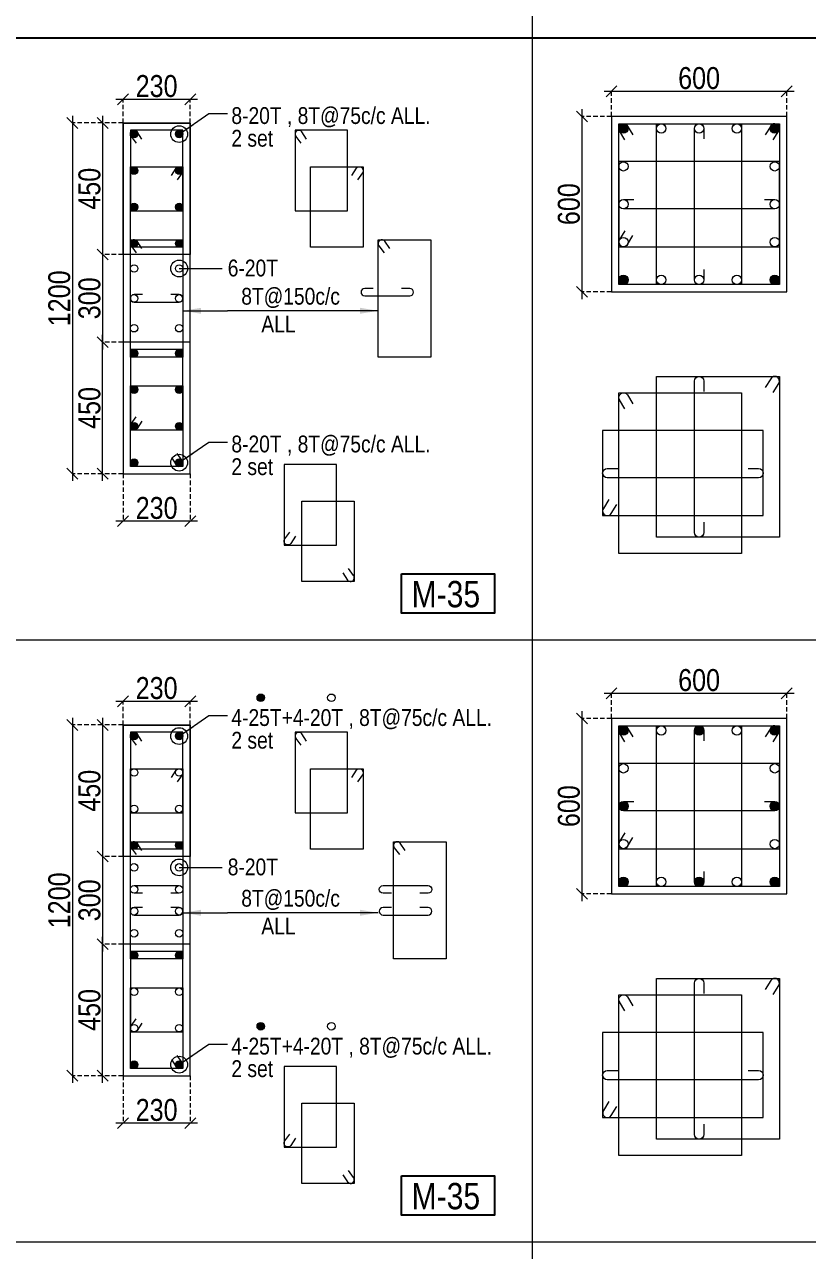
# Model space of a CAD drawing. Header units: millimetres. Extents: x 1112055 to 3390982, y -148532 to 766891.
# Drawn here: x 2180529 to 2191254, y 263511 to 280292 of the extents above; entities that cross this region are included whole.
import ezdxf
from ezdxf.enums import TextEntityAlignment as Align

# ---------------------------------------------------------------- set-up
doc = ezdxf.new("R2010")
doc.units = ezdxf.units.MM
doc.header["$PDMODE"] = 35
doc.header["$PDSIZE"] = -25
doc.linetypes.add('DASHED2', pattern=[0.375, 0.25, -0.125])
doc.linetypes.add('Hidden', pattern=[9.525, 6.35, -3.175])
for name, color, linetype, lineweight in [('B COL', 1, 'Continuous', 30), ('B COL. SIZE DIM', 220, 'Continuous', 25), ('B COLSCH', 204, 'Continuous', 20), ('B COLUMN', 1, 'Hidden', 9), ('B STEEL', 34, 'Continuous', 15), ('B-ST TEXT', 7, 'Continuous', 9)]:
    doc.layers.add(name, color=color, linetype=linetype, lineweight=lineweight)
doc.layers.add('B TEXT', color=7, linetype='Continuous')
doc.styles.add('dim inside', font='romans.shx', dxfattribs={"width": 0.8, "height": 125})
doc.styles.add('SWINC', font='swissc.ttf')
doc.styles.add('TAHOMA', font='tahoma.ttf')
doc.dimstyles.new('dim inside', dxfattribs={"dimtxt": 125, "dimasz": 100, "dimexe": 0, "dimexo": 0, "dimgap": 10, "dimtad": 0, "dimdec": 0, "dimzin": 0, "dimdsep": 46, "dimtxsty": 'dim inside', "dimblk": 'SMALL', "dimcen": 0.09, "dimadec": 0, "dimazin": 0, "dimtfac": 1, "dimtdec": 0, "dimtofl": 0, "dimtmove": 0, "dimatfit": 3, "dimfxl": 1, "dimtolj": 1, "dimtzin": 0, "dimarcsym": 2})
doc.dimstyles.new('PARESH', dxfattribs={"dimscale": 0, "dimtxt": 300, "dimasz": 150, "dimexe": 150, "dimexo": 150, "dimgap": 25, "dimtad": 1, "dimdec": 0, "dimzin": 0, "dimdsep": 46, "dimtxsty": 'TAHOMA', "dimblk": 'ARCHTICK', "dimcen": 100, "dimdle": 150, "dimclrd": 251, "dimclre": 251, "dimclrt": 6, "dimadec": 0, "dimazin": 0, "dimtfac": 1, "dimtdec": 0, "dimtix": 1, "dimtofl": 0, "dimtmove": 0, "dimatfit": 2, "dimfxl": 0.18, "dimtolj": 1, "dimtzin": 0, "dimlwd": 9, "dimlwe": 9, "dimarcsym": 0})

# ---------------------------------------------------------------- blocks, each defined once
blk = doc.blocks.new('_Oblique')
at = {"color": 0, "linetype": 'ByBlock', "lineweight": -2}
blk.add_line((-0.5, -0.5), (0.5, 0.5), dxfattribs=at)
blk = doc.blocks.new('*D620')
at = {"layer": 'B COL. SIZE DIM', "color": 250, "lineweight": 9, "ltscale": 250, "transparency": 16777216}
blk.add_line((2181779, 279269), (2182899, 279269), dxfattribs=at)
at = {"layer": 'B COL. SIZE DIM', "color": 250, "linetype": 'DASHED2', "lineweight": 9, "ltscale": 250, "transparency": 16777216}
for p, q in [((2181879, 278944), (2181879, 279269)), ((2182799, 278944), (2182799, 279269))]:
    blk.add_line(p, q, dxfattribs=at)
at = {"layer": 'Defpoints', "color": 0, "ltscale": 250, "transparency": 16777216}
for p in [(2182799, 279269), (2181879, 278944), (2182799, 278944)]:
    blk.add_point(p, dxfattribs=at)
at = {"layer": 'B COL. SIZE DIM', "color": 250, "lineweight": 9, "ltscale": 250, "transparency": 16777216, "xscale": 150, "yscale": 150, "zscale": 150, "rotation": 180}
blk.add_blockref('_Oblique', (2181879, 279269), dxfattribs=at)
at = {"layer": 'B COL. SIZE DIM', "color": 250, "lineweight": 9, "ltscale": 250, "transparency": 16777216, "xscale": 150, "yscale": 150, "zscale": 150}
blk.add_blockref('_Oblique', (2182799, 279269), dxfattribs=at)
at = {"layer": 'B COL. SIZE DIM', "color": 6, "ltscale": 250, "transparency": 16777216, "insert": (2182339, 279448), "char_height": 300, "attachment_point": 5, "style": 'SWINC'}
blk.add_mtext('\\A1;230', dxfattribs=at)
blk = doc.blocks.new('*D621')
at = {"layer": 'B COL. SIZE DIM', "color": 250, "lineweight": 9, "ltscale": 250, "transparency": 16777216}
blk.add_line((2181598, 277244), (2181598, 275844), dxfattribs=at)
at = {"layer": 'B COL. SIZE DIM', "color": 250, "linetype": 'DASHED2', "lineweight": 9, "ltscale": 250, "transparency": 16777216}
for p, q in [((2181879, 277144), (2181598, 277144)), ((2181879, 275944), (2181598, 275944))]:
    blk.add_line(p, q, dxfattribs=at)
at = {"layer": 'Defpoints', "color": 0, "ltscale": 250, "transparency": 16777216}
for p in [(2181879, 277144), (2181598, 275944), (2181879, 275944)]:
    blk.add_point(p, dxfattribs=at)
at = {"layer": 'B COL. SIZE DIM', "color": 250, "lineweight": 9, "ltscale": 250, "transparency": 16777216, "xscale": 150, "yscale": 150, "zscale": 150}
for p, rotation in [((2181598, 277144), 90), ((2181598, 275944), 270)]:
    blk.add_blockref('_Oblique', p, dxfattribs=dict(at, rotation=rotation))
at = {"layer": 'B COL. SIZE DIM', "color": 6, "ltscale": 250, "transparency": 16777216, "insert": (2181420, 276544), "char_height": 300, "attachment_point": 5, "rotation": 90, "style": 'SWINC'}
blk.add_mtext('\\A1;300', dxfattribs=at)
blk = doc.blocks.new('*D622')
at = {"layer": 'B COL. SIZE DIM', "color": 250, "lineweight": 9, "ltscale": 250, "transparency": 16777216}
blk.add_line((2181598, 279044), (2181598, 277044), dxfattribs=at)
at = {"layer": 'B COL. SIZE DIM', "color": 250, "linetype": 'DASHED2', "lineweight": 9, "ltscale": 250, "transparency": 16777216}
for p, q in [((2181879, 278944), (2181598, 278944)), ((2181879, 277144), (2181598, 277144))]:
    blk.add_line(p, q, dxfattribs=at)
at = {"layer": 'Defpoints', "color": 0, "ltscale": 250, "transparency": 16777216}
for p in [(2181879, 278944), (2181598, 277144), (2181879, 277144)]:
    blk.add_point(p, dxfattribs=at)
at = {"layer": 'B COL. SIZE DIM', "color": 250, "lineweight": 9, "ltscale": 250, "transparency": 16777216, "xscale": 150, "yscale": 150, "zscale": 150}
for p, rotation in [((2181598, 278944), 90), ((2181598, 277144), 270)]:
    blk.add_blockref('_Oblique', p, dxfattribs=dict(at, rotation=rotation))
at = {"layer": 'B COL. SIZE DIM', "color": 6, "ltscale": 250, "transparency": 16777216, "insert": (2181420, 278044), "char_height": 300, "attachment_point": 5, "rotation": 90, "style": 'SWINC'}
blk.add_mtext('\\A1;450', dxfattribs=at)
blk = doc.blocks.new('*D623')
at = {"layer": 'B COL. SIZE DIM', "color": 250, "lineweight": 9, "ltscale": 250, "transparency": 16777216}
blk.add_line((2181598, 274044), (2181598, 276044), dxfattribs=at)
at = {"layer": 'B COL. SIZE DIM', "color": 250, "linetype": 'DASHED2', "lineweight": 9, "ltscale": 250, "transparency": 16777216}
for p, q in [((2181879, 275944), (2181598, 275944)), ((2181879, 274144), (2181598, 274144))]:
    blk.add_line(p, q, dxfattribs=at)
at = {"layer": 'Defpoints', "color": 0, "ltscale": 250, "transparency": 16777216}
for p in [(2181598, 275944), (2181879, 275944), (2181879, 274144)]:
    blk.add_point(p, dxfattribs=at)
at = {"layer": 'B COL. SIZE DIM', "color": 250, "lineweight": 9, "ltscale": 250, "transparency": 16777216, "xscale": 150, "yscale": 150, "zscale": 150}
for p, rotation in [((2181598, 275944), 90), ((2181598, 274144), 270)]:
    blk.add_blockref('_Oblique', p, dxfattribs=dict(at, rotation=rotation))
at = {"layer": 'B COL. SIZE DIM', "color": 6, "ltscale": 250, "transparency": 16777216, "insert": (2181420, 275044), "char_height": 300, "attachment_point": 5, "rotation": 90, "style": 'SWINC'}
blk.add_mtext('\\A1;450', dxfattribs=at)
blk = doc.blocks.new('*D624')
at = {"layer": 'B COL. SIZE DIM', "color": 250, "lineweight": 9, "ltscale": 250, "transparency": 16777216}
blk.add_line((2181186, 279044), (2181186, 274044), dxfattribs=at)
at = {"layer": 'B COL. SIZE DIM', "color": 250, "linetype": 'DASHED2', "lineweight": 9, "ltscale": 250, "transparency": 16777216}
for p, q in [((2181879, 278944), (2181186, 278944)), ((2181879, 274144), (2181186, 274144))]:
    blk.add_line(p, q, dxfattribs=at)
at = {"layer": 'Defpoints', "color": 0, "ltscale": 250, "transparency": 16777216}
for p in [(2181879, 278944), (2181186, 274144), (2181879, 274144)]:
    blk.add_point(p, dxfattribs=at)
at = {"layer": 'B COL. SIZE DIM', "color": 250, "lineweight": 9, "ltscale": 250, "transparency": 16777216, "xscale": 150, "yscale": 150, "zscale": 150}
for p, rotation in [((2181186, 278944), 90), ((2181186, 274144), 270)]:
    blk.add_blockref('_Oblique', p, dxfattribs=dict(at, rotation=rotation))
at = {"layer": 'B COL. SIZE DIM', "color": 6, "ltscale": 250, "transparency": 16777216, "insert": (2181007, 276544), "char_height": 300, "attachment_point": 5, "rotation": 90, "style": 'SWINC'}
blk.add_mtext('\\A1;1200', dxfattribs=at)
blk = doc.blocks.new('*D625')
at = {"layer": 'B COL. SIZE DIM', "color": 250, "linetype": 'DASHED2', "lineweight": 9, "ltscale": 250, "transparency": 16777216}
for p, q in [((2181879, 274144), (2181879, 273494)), ((2182799, 274144), (2182799, 273494))]:
    blk.add_line(p, q, dxfattribs=at)
at = {"layer": 'B COL. SIZE DIM', "color": 250, "lineweight": 9, "ltscale": 250, "transparency": 16777216}
blk.add_line((2182899, 273494), (2181779, 273494), dxfattribs=at)
at = {"layer": 'Defpoints', "color": 0, "ltscale": 250, "transparency": 16777216}
for p in [(2181879, 274144), (2182799, 274144), (2181879, 273494)]:
    blk.add_point(p, dxfattribs=at)
at = {"layer": 'B COL. SIZE DIM', "color": 250, "lineweight": 9, "ltscale": 250, "transparency": 16777216, "xscale": 150, "yscale": 150, "zscale": 150, "rotation": 180}
blk.add_blockref('_Oblique', (2181879, 273494), dxfattribs=at)
at = {"layer": 'B COL. SIZE DIM', "color": 250, "lineweight": 9, "ltscale": 250, "transparency": 16777216, "xscale": 150, "yscale": 150, "zscale": 150}
blk.add_blockref('_Oblique', (2182799, 273494), dxfattribs=at)
at = {"layer": 'B COL. SIZE DIM', "color": 6, "ltscale": 250, "transparency": 16777216, "insert": (2182339, 273673), "char_height": 300, "attachment_point": 5, "style": 'SWINC'}
blk.add_mtext('\\A1;230', dxfattribs=at)
blk = doc.blocks.new('_ArchTick')
at = {"color": 0, "linetype": 'ByBlock', "const_width": 0.15}
blk.add_lwpolyline([(-0.5, -0.5), (0.5, 0.5)], dxfattribs=at)
blk = doc.blocks.new('*D638')
at = {"layer": 'B COL. SIZE DIM', "color": 250, "lineweight": 9, "ltscale": 250, "transparency": 16777216}
blk.add_line((2181779, 271029), (2182899, 271029), dxfattribs=at)
at = {"layer": 'B COL. SIZE DIM', "color": 250, "linetype": 'DASHED2', "lineweight": 9, "ltscale": 250, "transparency": 16777216}
for p, q in [((2181879, 270704), (2181879, 271029)), ((2182799, 270704), (2182799, 271029))]:
    blk.add_line(p, q, dxfattribs=at)
at = {"layer": 'Defpoints', "color": 0, "ltscale": 250, "transparency": 16777216}
for p in [(2182799, 271029), (2181879, 270704), (2182799, 270704)]:
    blk.add_point(p, dxfattribs=at)
at = {"layer": 'B COL. SIZE DIM', "color": 250, "lineweight": 9, "ltscale": 250, "transparency": 16777216, "xscale": 150, "yscale": 150, "zscale": 150, "rotation": 180}
blk.add_blockref('_Oblique', (2181879, 271029), dxfattribs=at)
at = {"layer": 'B COL. SIZE DIM', "color": 250, "lineweight": 9, "ltscale": 250, "transparency": 16777216, "xscale": 150, "yscale": 150, "zscale": 150}
blk.add_blockref('_Oblique', (2182799, 271029), dxfattribs=at)
at = {"layer": 'B COL. SIZE DIM', "color": 6, "ltscale": 250, "transparency": 16777216, "insert": (2182339, 271208), "char_height": 300, "attachment_point": 5, "style": 'SWINC'}
blk.add_mtext('\\A1;230', dxfattribs=at)
blk = doc.blocks.new('*D639')
at = {"layer": 'B COL. SIZE DIM', "color": 250, "lineweight": 9, "ltscale": 250, "transparency": 16777216}
blk.add_line((2181598, 269004), (2181598, 267604), dxfattribs=at)
at = {"layer": 'B COL. SIZE DIM', "color": 250, "linetype": 'DASHED2', "lineweight": 9, "ltscale": 250, "transparency": 16777216}
for p, q in [((2181879, 268904), (2181598, 268904)), ((2181879, 267704), (2181598, 267704))]:
    blk.add_line(p, q, dxfattribs=at)
at = {"layer": 'Defpoints', "color": 0, "ltscale": 250, "transparency": 16777216}
for p in [(2181879, 268904), (2181598, 267704), (2181879, 267704)]:
    blk.add_point(p, dxfattribs=at)
at = {"layer": 'B COL. SIZE DIM', "color": 250, "lineweight": 9, "ltscale": 250, "transparency": 16777216, "xscale": 150, "yscale": 150, "zscale": 150}
for p, rotation in [((2181598, 268904), 90), ((2181598, 267704), 270)]:
    blk.add_blockref('_Oblique', p, dxfattribs=dict(at, rotation=rotation))
at = {"layer": 'B COL. SIZE DIM', "color": 6, "ltscale": 250, "transparency": 16777216, "insert": (2181420, 268304), "char_height": 300, "attachment_point": 5, "rotation": 90, "style": 'SWINC'}
blk.add_mtext('\\A1;300', dxfattribs=at)
blk = doc.blocks.new('*D640')
at = {"layer": 'B COL. SIZE DIM', "color": 250, "lineweight": 9, "ltscale": 250, "transparency": 16777216}
blk.add_line((2181598, 270804), (2181598, 268804), dxfattribs=at)
at = {"layer": 'B COL. SIZE DIM', "color": 250, "linetype": 'DASHED2', "lineweight": 9, "ltscale": 250, "transparency": 16777216}
for p, q in [((2181879, 270704), (2181598, 270704)), ((2181879, 268904), (2181598, 268904))]:
    blk.add_line(p, q, dxfattribs=at)
at = {"layer": 'Defpoints', "color": 0, "ltscale": 250, "transparency": 16777216}
for p in [(2181879, 270704), (2181598, 268904), (2181879, 268904)]:
    blk.add_point(p, dxfattribs=at)
at = {"layer": 'B COL. SIZE DIM', "color": 250, "lineweight": 9, "ltscale": 250, "transparency": 16777216, "xscale": 150, "yscale": 150, "zscale": 150}
for p, rotation in [((2181598, 270704), 90), ((2181598, 268904), 270)]:
    blk.add_blockref('_Oblique', p, dxfattribs=dict(at, rotation=rotation))
at = {"layer": 'B COL. SIZE DIM', "color": 6, "ltscale": 250, "transparency": 16777216, "insert": (2181420, 269804), "char_height": 300, "attachment_point": 5, "rotation": 90, "style": 'SWINC'}
blk.add_mtext('\\A1;450', dxfattribs=at)
blk = doc.blocks.new('*D641')
at = {"layer": 'B COL. SIZE DIM', "color": 250, "lineweight": 9, "ltscale": 250, "transparency": 16777216}
blk.add_line((2181598, 265804), (2181598, 267804), dxfattribs=at)
at = {"layer": 'B COL. SIZE DIM', "color": 250, "linetype": 'DASHED2', "lineweight": 9, "ltscale": 250, "transparency": 16777216}
for p, q in [((2181879, 267704), (2181598, 267704)), ((2181879, 265904), (2181598, 265904))]:
    blk.add_line(p, q, dxfattribs=at)
at = {"layer": 'Defpoints', "color": 0, "ltscale": 250, "transparency": 16777216}
for p in [(2181598, 267704), (2181879, 267704), (2181879, 265904)]:
    blk.add_point(p, dxfattribs=at)
at = {"layer": 'B COL. SIZE DIM', "color": 250, "lineweight": 9, "ltscale": 250, "transparency": 16777216, "xscale": 150, "yscale": 150, "zscale": 150}
for p, rotation in [((2181598, 267704), 90), ((2181598, 265904), 270)]:
    blk.add_blockref('_Oblique', p, dxfattribs=dict(at, rotation=rotation))
at = {"layer": 'B COL. SIZE DIM', "color": 6, "ltscale": 250, "transparency": 16777216, "insert": (2181420, 266804), "char_height": 300, "attachment_point": 5, "rotation": 90, "style": 'SWINC'}
blk.add_mtext('\\A1;450', dxfattribs=at)
blk = doc.blocks.new('*D642')
at = {"layer": 'B COL. SIZE DIM', "color": 250, "lineweight": 9, "ltscale": 250, "transparency": 16777216}
blk.add_line((2181186, 270804), (2181186, 265804), dxfattribs=at)
at = {"layer": 'B COL. SIZE DIM', "color": 250, "linetype": 'DASHED2', "lineweight": 9, "ltscale": 250, "transparency": 16777216}
for p, q in [((2181879, 270704), (2181186, 270704)), ((2181879, 265904), (2181186, 265904))]:
    blk.add_line(p, q, dxfattribs=at)
at = {"layer": 'Defpoints', "color": 0, "ltscale": 250, "transparency": 16777216}
for p in [(2181879, 270704), (2181186, 265904), (2181879, 265904)]:
    blk.add_point(p, dxfattribs=at)
at = {"layer": 'B COL. SIZE DIM', "color": 250, "lineweight": 9, "ltscale": 250, "transparency": 16777216, "xscale": 150, "yscale": 150, "zscale": 150}
for p, rotation in [((2181186, 270704), 90), ((2181186, 265904), 270)]:
    blk.add_blockref('_Oblique', p, dxfattribs=dict(at, rotation=rotation))
at = {"layer": 'B COL. SIZE DIM', "color": 6, "ltscale": 250, "transparency": 16777216, "insert": (2181007, 268304), "char_height": 300, "attachment_point": 5, "rotation": 90, "style": 'SWINC'}
blk.add_mtext('\\A1;1200', dxfattribs=at)
blk = doc.blocks.new('*D643')
at = {"layer": 'B COL. SIZE DIM', "color": 250, "linetype": 'DASHED2', "lineweight": 9, "ltscale": 250, "transparency": 16777216}
for p, q in [((2181879, 265904), (2181879, 265254)), ((2182799, 265904), (2182799, 265254))]:
    blk.add_line(p, q, dxfattribs=at)
at = {"layer": 'B COL. SIZE DIM', "color": 250, "lineweight": 9, "ltscale": 250, "transparency": 16777216}
blk.add_line((2182899, 265254), (2181779, 265254), dxfattribs=at)
at = {"layer": 'Defpoints', "color": 0, "ltscale": 250, "transparency": 16777216}
for p in [(2181879, 265904), (2182799, 265904), (2181879, 265254)]:
    blk.add_point(p, dxfattribs=at)
at = {"layer": 'B COL. SIZE DIM', "color": 250, "lineweight": 9, "ltscale": 250, "transparency": 16777216, "xscale": 150, "yscale": 150, "zscale": 150, "rotation": 180}
blk.add_blockref('_Oblique', (2181879, 265254), dxfattribs=at)
at = {"layer": 'B COL. SIZE DIM', "color": 250, "lineweight": 9, "ltscale": 250, "transparency": 16777216, "xscale": 150, "yscale": 150, "zscale": 150}
blk.add_blockref('_Oblique', (2182799, 265254), dxfattribs=at)
at = {"layer": 'B COL. SIZE DIM', "color": 6, "ltscale": 250, "transparency": 16777216, "insert": (2182339, 265433), "char_height": 300, "attachment_point": 5, "style": 'SWINC'}
blk.add_mtext('\\A1;230', dxfattribs=at)
blk = doc.blocks.new('*D1016')
at = {"layer": 'B COL. SIZE DIM', "color": 250, "lineweight": 9, "ltscale": 250, "transparency": 16777216}
blk.add_line((2188469, 271138), (2191069, 271138), dxfattribs=at)
at = {"layer": 'B COL. SIZE DIM', "color": 250, "linetype": 'DASHED2', "lineweight": 9, "ltscale": 250, "transparency": 16777216}
for p, q in [((2188569, 270793), (2188569, 271138)), ((2190969, 270793), (2190969, 271138))]:
    blk.add_line(p, q, dxfattribs=at)
at = {"layer": 'Defpoints', "color": 0, "ltscale": 250, "transparency": 16777216}
for p in [(2190969, 271138), (2188569, 270793), (2190969, 270793)]:
    blk.add_point(p, dxfattribs=at)
at = {"layer": 'B COL. SIZE DIM', "color": 250, "lineweight": 9, "ltscale": 250, "transparency": 16777216, "xscale": 150, "yscale": 150, "zscale": 150, "rotation": 180}
blk.add_blockref('_Oblique', (2188569, 271138), dxfattribs=at)
at = {"layer": 'B COL. SIZE DIM', "color": 250, "lineweight": 9, "ltscale": 250, "transparency": 16777216, "xscale": 150, "yscale": 150, "zscale": 150}
blk.add_blockref('_Oblique', (2190969, 271138), dxfattribs=at)
at = {"layer": 'B COL. SIZE DIM', "color": 6, "ltscale": 250, "transparency": 16777216, "insert": (2189769, 271317), "char_height": 300, "attachment_point": 5, "style": 'SWINC'}
blk.add_mtext('\\A1;600', dxfattribs=at)
blk = doc.blocks.new('*D1017')
at = {"layer": 'B COL. SIZE DIM', "color": 250, "lineweight": 9, "ltscale": 250, "transparency": 16777216}
blk.add_line((2188165, 270893), (2188165, 268293), dxfattribs=at)
at = {"layer": 'B COL. SIZE DIM', "color": 250, "linetype": 'DASHED2', "lineweight": 9, "ltscale": 250, "transparency": 16777216}
for p, q in [((2188569, 270793), (2188165, 270793)), ((2188569, 268393), (2188165, 268393))]:
    blk.add_line(p, q, dxfattribs=at)
at = {"layer": 'Defpoints', "color": 0, "ltscale": 250, "transparency": 16777216}
for p in [(2188569, 270793), (2188165, 268393), (2188569, 268393)]:
    blk.add_point(p, dxfattribs=at)
at = {"layer": 'B COL. SIZE DIM', "color": 250, "lineweight": 9, "ltscale": 250, "transparency": 16777216, "xscale": 150, "yscale": 150, "zscale": 150}
for p, rotation in [((2188165, 270793), 90), ((2188165, 268393), 270)]:
    blk.add_blockref('_Oblique', p, dxfattribs=dict(at, rotation=rotation))
at = {"layer": 'B COL. SIZE DIM', "color": 6, "ltscale": 250, "transparency": 16777216, "insert": (2187986, 269593), "char_height": 300, "attachment_point": 5, "rotation": 90, "style": 'SWINC'}
blk.add_mtext('\\A1;600', dxfattribs=at)
blk = doc.blocks.new('*D1018')
at = {"layer": 'B COL. SIZE DIM', "color": 250, "lineweight": 9, "ltscale": 250, "transparency": 16777216}
blk.add_line((2188469, 279378), (2191069, 279378), dxfattribs=at)
at = {"layer": 'B COL. SIZE DIM', "color": 250, "linetype": 'DASHED2', "lineweight": 9, "ltscale": 250, "transparency": 16777216}
for p, q in [((2188569, 279033), (2188569, 279378)), ((2190969, 279033), (2190969, 279378))]:
    blk.add_line(p, q, dxfattribs=at)
at = {"layer": 'Defpoints', "color": 0, "ltscale": 250, "transparency": 16777216}
for p in [(2190969, 279378), (2188569, 279033), (2190969, 279033)]:
    blk.add_point(p, dxfattribs=at)
at = {"layer": 'B COL. SIZE DIM', "color": 250, "lineweight": 9, "ltscale": 250, "transparency": 16777216, "xscale": 150, "yscale": 150, "zscale": 150, "rotation": 180}
blk.add_blockref('_Oblique', (2188569, 279378), dxfattribs=at)
at = {"layer": 'B COL. SIZE DIM', "color": 250, "lineweight": 9, "ltscale": 250, "transparency": 16777216, "xscale": 150, "yscale": 150, "zscale": 150}
blk.add_blockref('_Oblique', (2190969, 279378), dxfattribs=at)
at = {"layer": 'B COL. SIZE DIM', "color": 6, "ltscale": 250, "transparency": 16777216, "insert": (2189769, 279557), "char_height": 300, "attachment_point": 5, "style": 'SWINC'}
blk.add_mtext('\\A1;600', dxfattribs=at)
blk = doc.blocks.new('*D1019')
at = {"layer": 'B COL. SIZE DIM', "color": 250, "lineweight": 9, "ltscale": 250, "transparency": 16777216}
blk.add_line((2188165, 279133), (2188165, 276533), dxfattribs=at)
at = {"layer": 'B COL. SIZE DIM', "color": 250, "linetype": 'DASHED2', "lineweight": 9, "ltscale": 250, "transparency": 16777216}
for p, q in [((2188569, 279033), (2188165, 279033)), ((2188569, 276633), (2188165, 276633))]:
    blk.add_line(p, q, dxfattribs=at)
at = {"layer": 'Defpoints', "color": 0, "ltscale": 250, "transparency": 16777216}
for p in [(2188569, 279033), (2188165, 276633), (2188569, 276633)]:
    blk.add_point(p, dxfattribs=at)
at = {"layer": 'B COL. SIZE DIM', "color": 250, "lineweight": 9, "ltscale": 250, "transparency": 16777216, "xscale": 150, "yscale": 150, "zscale": 150}
for p, rotation in [((2188165, 279033), 90), ((2188165, 276633), 270)]:
    blk.add_blockref('_Oblique', p, dxfattribs=dict(at, rotation=rotation))
at = {"layer": 'B COL. SIZE DIM', "color": 6, "ltscale": 250, "transparency": 16777216, "insert": (2187986, 277833), "char_height": 300, "attachment_point": 5, "rotation": 90, "style": 'SWINC'}
blk.add_mtext('\\A1;600', dxfattribs=at)

msp = doc.modelspace()

# ---------------------------------------------------------------- hatches: boundary and pattern name
at = {"layer": 'B STEEL', "lineweight": 9, "ltscale": 0.5}
h = msp.add_hatch(color=34, dxfattribs=at)
edge = h.paths.add_edge_path()
edge.add_arc((2188733.2, 278868.6), 64, 0, 360)
h = msp.add_hatch(color=34, dxfattribs=at)
edge = h.paths.add_edge_path()
edge.add_arc((2190805.2, 278868.6), 64, 180, 540, ccw=False)
at = {"layer": 'B STEEL', "lineweight": 13}
h = msp.add_hatch(color=256, dxfattribs=at)
h.dxf.hatch_style = 1
edge = h.paths.add_edge_path()
edge.add_arc((2182030.4, 278792.3), 51.4, 0, 360)
h = msp.add_hatch(color=256, dxfattribs=at)
h.dxf.hatch_style = 1
edge = h.paths.add_edge_path()
edge.add_arc((2182647.6, 278792.3), 51.4, 0, 360)
at = {"layer": 'B STEEL', "lineweight": 30}
h = msp.add_hatch(color=256, dxfattribs=at)
h.dxf.hatch_style = 1
edge = h.paths.add_edge_path()
edge.add_arc((2182030.4, 278293.2), 51.4, 0, 360)
h = msp.add_hatch(color=256, dxfattribs=at)
h.dxf.hatch_style = 1
edge = h.paths.add_edge_path()
edge.add_arc((2182647.6, 278293.2), 51.4, 0, 360)
h = msp.add_hatch(color=256, dxfattribs=at)
h.dxf.hatch_style = 1
edge = h.paths.add_edge_path()
edge.add_arc((2182030.4, 277794.1), 51.4, 0, 360)
h = msp.add_hatch(color=256, dxfattribs=at)
h.dxf.hatch_style = 1
edge = h.paths.add_edge_path()
edge.add_arc((2182647.6, 277794.1), 51.4, 0, 360)
at = {"layer": 'B STEEL', "lineweight": 13}
h = msp.add_hatch(color=256, dxfattribs=at)
h.dxf.hatch_style = 1
edge = h.paths.add_edge_path()
edge.add_arc((2182030.4, 277295.1), 51.4, 0, 360)
h = msp.add_hatch(color=256, dxfattribs=at)
h.dxf.hatch_style = 1
edge = h.paths.add_edge_path()
edge.add_arc((2182647.6, 277295.1), 51.4, 0, 360)
at = {"layer": 'B STEEL', "lineweight": 9, "ltscale": 0.5}
h = msp.add_hatch(color=34, dxfattribs=at)
edge = h.paths.add_edge_path()
edge.add_arc((2188733.2, 276796.7), 64, 0, 360, ccw=False)
h = msp.add_hatch(color=34, dxfattribs=at)
edge = h.paths.add_edge_path()
edge.add_arc((2190805.2, 276796.7), 64, -180, 180)
at = {"layer": 'B STEEL', "lineweight": 13}
h = msp.add_hatch(color=256, dxfattribs=at)
h.dxf.hatch_style = 1
edge = h.paths.add_edge_path()
edge.add_arc((2182030.4, 275792.3), 51.4, 0, 360)
h = msp.add_hatch(color=256, dxfattribs=at)
h.dxf.hatch_style = 1
edge = h.paths.add_edge_path()
edge.add_arc((2182647.6, 275792.3), 51.4, 0, 360)
at = {"layer": 'B STEEL', "lineweight": 30}
h = msp.add_hatch(color=256, dxfattribs=at)
h.dxf.hatch_style = 1
edge = h.paths.add_edge_path()
edge.add_arc((2182030.4, 275293.2), 51.4, 0, 360)
h = msp.add_hatch(color=256, dxfattribs=at)
h.dxf.hatch_style = 1
edge = h.paths.add_edge_path()
edge.add_arc((2182647.6, 275293.2), 51.4, 0, 360)
h = msp.add_hatch(color=256, dxfattribs=at)
h.dxf.hatch_style = 1
edge = h.paths.add_edge_path()
edge.add_arc((2182030.4, 274794.1), 51.4, 0, 360)
h = msp.add_hatch(color=256, dxfattribs=at)
h.dxf.hatch_style = 1
edge = h.paths.add_edge_path()
edge.add_arc((2182647.6, 274794.1), 51.4, 0, 360)
at = {"layer": 'B STEEL', "lineweight": 13}
h = msp.add_hatch(color=256, dxfattribs=at)
h.dxf.hatch_style = 1
edge = h.paths.add_edge_path()
edge.add_arc((2182030.4, 274295.1), 51.4, 0, 360)
h = msp.add_hatch(color=256, dxfattribs=at)
h.dxf.hatch_style = 1
edge = h.paths.add_edge_path()
edge.add_arc((2182647.6, 274295.1), 51.4, 0, 360)
h = msp.add_hatch(color=256, dxfattribs=at)
h.dxf.hatch_style = 1
edge = h.paths.add_edge_path()
edge.add_arc((2183765.4, 271076.8), 51.4, 0, 360)
at = {"layer": 'B STEEL', "lineweight": 9, "ltscale": 0.5}
h = msp.add_hatch(color=34, dxfattribs=at)
edge = h.paths.add_edge_path()
edge.add_arc((2188733.2, 270628.8), 64, 0, 360)
h = msp.add_hatch(color=34, dxfattribs=at)
edge = h.paths.add_edge_path()
edge.add_arc((2189769.2, 270628.8), 64, 180, 540, ccw=False)
h = msp.add_hatch(color=34, dxfattribs=at)
edge = h.paths.add_edge_path()
edge.add_arc((2190805.2, 270628.8), 64, 180, 540, ccw=False)
at = {"layer": 'B STEEL', "lineweight": 13}
h = msp.add_hatch(color=256, dxfattribs=at)
h.dxf.hatch_style = 1
edge = h.paths.add_edge_path()
edge.add_arc((2182030.4, 270552.4), 51.4, 0, 360)
h = msp.add_hatch(color=256, dxfattribs=at)
h.dxf.hatch_style = 1
edge = h.paths.add_edge_path()
edge.add_arc((2182647.6, 270552.4), 51.4, 0, 360)
at = {"layer": 'B STEEL', "lineweight": 9, "ltscale": 0.5}
h = msp.add_hatch(color=34, dxfattribs=at)
edge = h.paths.add_edge_path()
edge.add_arc((2188733.2, 269592.8), 64, 180, 540, ccw=False)
h = msp.add_hatch(color=34, dxfattribs=at)
edge = h.paths.add_edge_path()
edge.add_arc((2190805.2, 269592.8), 64, 180, 540, ccw=False)
at = {"layer": 'B STEEL', "lineweight": 13}
h = msp.add_hatch(color=256, dxfattribs=at)
h.dxf.hatch_style = 1
edge = h.paths.add_edge_path()
edge.add_arc((2182030.4, 269055.2), 51.4, 0, 360)
h = msp.add_hatch(color=256, dxfattribs=at)
h.dxf.hatch_style = 1
edge = h.paths.add_edge_path()
edge.add_arc((2182647.6, 269055.2), 51.4, 0, 360)
at = {"layer": 'B STEEL', "lineweight": 9, "ltscale": 0.5}
h = msp.add_hatch(color=34, dxfattribs=at)
edge = h.paths.add_edge_path()
edge.add_arc((2188733.2, 268556.8), 64, 0, 360, ccw=False)
h = msp.add_hatch(color=34, dxfattribs=at)
edge = h.paths.add_edge_path()
edge.add_arc((2189769.2, 268556.8), 64, 180, 540, ccw=False)
h = msp.add_hatch(color=34, dxfattribs=at)
edge = h.paths.add_edge_path()
edge.add_arc((2190805.2, 268556.8), 64, -180, 180)
at = {"layer": 'B STEEL', "lineweight": 13}
h = msp.add_hatch(color=256, dxfattribs=at)
h.dxf.hatch_style = 1
edge = h.paths.add_edge_path()
edge.add_arc((2182030.4, 267552.4), 51.4, 0, 360)
h = msp.add_hatch(color=256, dxfattribs=at)
h.dxf.hatch_style = 1
edge = h.paths.add_edge_path()
edge.add_arc((2182647.6, 267552.4), 51.4, 0, 360)
h = msp.add_hatch(color=256, dxfattribs=at)
h.dxf.hatch_style = 1
edge = h.paths.add_edge_path()
edge.add_arc((2183765.4, 266579.7), 51.4, 0, 360)
h = msp.add_hatch(color=256, dxfattribs=at)
h.dxf.hatch_style = 1
edge = h.paths.add_edge_path()
edge.add_arc((2182030.4, 266055.2), 51.4, 0, 360)
h = msp.add_hatch(color=256, dxfattribs=at)
h.dxf.hatch_style = 1
edge = h.paths.add_edge_path()
edge.add_arc((2182647.6, 266055.2), 51.4, 0, 360)

# ---------------------------------------------------------------- linework, layer by layer
msp.add_line((2088785.4, 280110.1), (2232628.6, 280110.1))
at = {"layer": 'B COL', "lineweight": 13}
for points in [[(2181879, 274143.7), (2182799, 274143.7), (2182799, 278943.7), (2181879, 278943.7)], [(2181879, 278943.7), (2182799, 278943.7), (2182799, 277143.7), (2181879, 277143.7)], [(2181879, 274143.7), (2182799, 274143.7), (2182799, 275943.7), (2181879, 275943.7)], [(2181879, 265903.8), (2182799, 265903.8), (2182799, 270703.8), (2181879, 270703.8)], [(2181879, 270703.8), (2182799, 270703.8), (2182799, 268903.8), (2181879, 268903.8)], [(2181879, 265903.8), (2182799, 265903.8), (2182799, 267703.8), (2181879, 267703.8)]]:
    msp.add_lwpolyline(points, close=True, dxfattribs=at)
at = {"layer": 'B COLSCH', "color": 250, "lineweight": 0}
for p, q in [((2187482.1, 296589.8), (2187482.1, 239898.1)), ((2088785.4, 280110.1), (2230883.4, 280110.1)), ((2088785.4, 271870.3), (2230883.4, 271870.3)), ((2088785.4, 263630.4), (2230883.4, 263630.4))]:
    msp.add_line(p, q, dxfattribs=at)
at = {"layer": 'B COLUMN', "color": 1, "linetype": 'ByBlock', "lineweight": 20}
for points in [[(2188569.2, 276632.7), (2190969.2, 276632.7), (2190969.2, 279032.7), (2188569.2, 279032.7)], [(2188569.2, 268392.8), (2190969.2, 268392.8), (2190969.2, 270792.8), (2188569.2, 270792.8)]]:
    msp.add_lwpolyline(points, close=True, dxfattribs=at)
at = {"layer": 'B STEEL', "color": 34, "lineweight": 9, "ltscale": 0.5}
for points in [[(2188753.5, 278713.6), (2188678.7, 278835.1, -1), (2188787.7, 278902.2), (2188862.5, 278780.7)], [(2189833.2, 276939.3), (2189833.2, 276796.7, -1), (2189705.2, 276796.7), (2189705.2, 278868.6, -1), (2189833.2, 278868.6), (2189833.2, 278726)], [(2190784.9, 278713.6), (2190859.7, 278835.1, 1), (2190750.6, 278902.2), (2190675.9, 278780.7)], [(2190662.5, 277896.7), (2190805.2, 277896.7, -1), (2190805.2, 277768.6), (2188733.2, 277768.6, -1), (2188733.2, 277896.7), (2188875.9, 277896.7)], [(2188753.5, 277469.7), (2188678.7, 277348.2, 1), (2188787.7, 277281.1), (2188862.5, 277402.6)], [(2189833.2, 273481.5), (2189833.2, 273338.9, -1), (2189705.2, 273338.9), (2189705.2, 275410.9, -1), (2189833.2, 275410.9), (2189833.2, 275268.2)], [(2190784.9, 275255.8), (2190859.7, 275377.3, 1), (2190750.6, 275444.4), (2190675.9, 275322.9)], [(2188753.5, 275032.7), (2188678.7, 275154.2, -1), (2188787.7, 275221.3), (2188862.5, 275099.9)], [(2190441.2, 274215.8), (2190583.9, 274215.8, -1), (2190583.9, 274087.8), (2188511.9, 274087.8, -1), (2188511.9, 274215.8), (2188654.6, 274215.8)], [(2188532.2, 273788.8), (2188457.4, 273667.4, 1), (2188566.4, 273600.3), (2188641.2, 273721.7)], [(2188753.5, 270473.8), (2188678.7, 270595.2, -1), (2188787.7, 270662.3), (2188862.5, 270540.9)], [(2189833.2, 268699.5), (2189833.2, 268556.8, -1), (2189705.2, 268556.8), (2189705.2, 270628.8, -1), (2189833.2, 270628.8), (2189833.2, 270486.1)], [(2190784.9, 270473.8), (2190859.7, 270595.2, 1), (2190750.6, 270662.3), (2190675.9, 270540.9)], [(2190662.5, 269656.8), (2190805.2, 269656.8, -1), (2190805.2, 269528.8), (2188733.2, 269528.8, -1), (2188733.2, 269656.8), (2188875.9, 269656.8)], [(2188753.5, 269229.9), (2188678.7, 269108.4, 1), (2188787.7, 269041.3), (2188862.5, 269162.7)], [(2189833.2, 265241.7), (2189833.2, 265099.1, -1), (2189705.2, 265099.1), (2189705.2, 267171, -1), (2189833.2, 267171), (2189833.2, 267028.4)], [(2190784.9, 267016), (2190859.7, 267137.5, 1), (2190750.6, 267204.6), (2190675.9, 267083.1)], [(2188753.5, 266792.9), (2188678.7, 266914.4, -1), (2188787.7, 266981.5), (2188862.5, 266860)], [(2190441.2, 265976), (2190583.9, 265976, -1), (2190583.9, 265847.9), (2188511.9, 265847.9, -1), (2188511.9, 265976), (2188654.6, 265976)], [(2188532.2, 265549), (2188457.4, 265427.5, 1), (2188566.4, 265360.4), (2188641.2, 265481.9)]]:
    msp.add_lwpolyline(points, format="xyb", dxfattribs=at)
for points in [[(2190351.2, 278932.7), (2190351.2, 276732.7), (2188669.2, 276732.7), (2188669.2, 278932.7)], [(2190869.2, 278932.7), (2190869.2, 276732.7), (2189187.2, 276732.7), (2189187.2, 278932.7)], [(2188669.2, 277250.6), (2190869.2, 277250.6), (2190869.2, 278414.7), (2188669.2, 278414.7)], [(2190869.2, 275474.9), (2190869.2, 273274.9), (2189187.2, 273274.9), (2189187.2, 275474.9)], [(2190351.2, 275251.8), (2190351.2, 273051.8), (2188669.2, 273051.8), (2188669.2, 275251.8)], [(2188447.9, 273569.8), (2190647.9, 273569.8), (2190647.9, 274733.8), (2188447.9, 274733.8)], [(2190351.2, 270692.8), (2190351.2, 268492.8), (2188669.2, 268492.8), (2188669.2, 270692.8)], [(2190869.2, 270692.8), (2190869.2, 268492.8), (2189187.2, 268492.8), (2189187.2, 270692.8)], [(2188669.2, 269010.8), (2190869.2, 269010.8), (2190869.2, 270174.8), (2188669.2, 270174.8)], [(2190869.2, 267235), (2190869.2, 265035), (2189187.2, 265035), (2189187.2, 267235)], [(2190351.2, 267012), (2190351.2, 264812), (2188669.2, 264812), (2188669.2, 267012)], [(2188447.9, 265329.9), (2190647.9, 265329.9), (2190647.9, 266494), (2188447.9, 266494)]]:
    msp.add_lwpolyline(points, close=True, dxfattribs=at)
at = {"layer": 'B STEEL', "lineweight": 13}
for points in [[(2181979, 277742.7), (2182699, 277742.7), (2182699, 278843.7), (2181979, 278843.7)], [(2184235.3, 277742.7), (2184955.3, 277742.7), (2184955.3, 278843.7), (2184235.3, 278843.7)], [(2181979, 278344.6), (2182699, 278344.6), (2182699, 277243.7), (2181979, 277243.7)], [(2184447.6, 278344.6), (2185167.6, 278344.6), (2185167.6, 277243.7), (2184447.6, 277243.7)], [(2181979, 274742.7), (2182699, 274742.7), (2182699, 275843.7), (2181979, 275843.7)], [(2181979, 275344.6), (2182699, 275344.6), (2182699, 274243.7), (2181979, 274243.7)], [(2184084.5, 273167.4), (2184804.5, 273167.4), (2184804.5, 274268.3), (2184084.5, 274268.3)], [(2184326.6, 273769.3), (2185046.6, 273769.3), (2185046.6, 272668.3), (2184326.6, 272668.3)], [(2181979, 269502.9), (2182699, 269502.9), (2182699, 270603.8), (2181979, 270603.8)], [(2184235.3, 269502.9), (2184955.3, 269502.9), (2184955.3, 270603.8), (2184235.3, 270603.8)], [(2181979, 270104.8), (2182699, 270104.8), (2182699, 269003.8), (2181979, 269003.8)], [(2184447.6, 270104.8), (2185167.6, 270104.8), (2185167.6, 269003.8), (2184447.6, 269003.8)], [(2181979, 266502.9), (2182699, 266502.9), (2182699, 267603.8), (2181979, 267603.8)], [(2181979, 267104.8), (2182699, 267104.8), (2182699, 266003.8), (2181979, 266003.8)], [(2184084.5, 264927.5), (2184804.5, 264927.5), (2184804.5, 266028.5), (2184084.5, 266028.5)], [(2184326.6, 265529.4), (2185046.6, 265529.4), (2185046.6, 264428.5), (2184326.6, 264428.5)]]:
    msp.add_lwpolyline(points, close=True, dxfattribs=at)
for points in [[(2182136, 278723.5), (2182071.3, 278823.5, 1), (2181989.6, 278761), (2182058.6, 278666.2)], [(2184392.3, 278723.5), (2184327.6, 278823.5, 1), (2184245.9, 278761), (2184314.9, 278666.2)], [(2182542, 278224.4), (2182606.7, 278324.4, -1), (2182688.4, 278262), (2182619.4, 278167.1)], [(2185010.6, 278224.4), (2185075.3, 278324.4, -1), (2185157, 278262), (2185088, 278167.1)], [(2182136, 274862.9), (2182071.3, 274762.9, -1), (2181989.6, 274825.4), (2182058.6, 274920.2)], [(2182542, 274363.9), (2182606.7, 274263.9, 1), (2182688.4, 274326.3), (2182619.4, 274421.2)], [(2184241.5, 273287.5), (2184176.8, 273187.6, -1), (2184095.1, 273250), (2184164.1, 273344.9)], [(2184889.6, 272788.5), (2184954.4, 272688.5, 1), (2185036.1, 272750.9), (2184967, 272845.8)], [(2182136, 270483.7), (2182071.3, 270583.6, 1), (2181989.6, 270521.2), (2182058.6, 270426.3)], [(2184392.3, 270483.7), (2184327.6, 270583.6, 1), (2184245.9, 270521.2), (2184314.9, 270426.3)], [(2182542, 269984.6), (2182606.7, 270084.6, -1), (2182688.4, 270022.1), (2182619.4, 269927.3)], [(2185010.6, 269984.6), (2185075.3, 270084.6, -1), (2185157, 270022.1), (2185088, 269927.3)], [(2182136, 266623.1), (2182071.3, 266523.1, -1), (2181989.6, 266585.5), (2182058.6, 266680.4)], [(2182542, 266124), (2182606.7, 266024, 1), (2182688.4, 266086.5), (2182619.4, 266181.3)], [(2184241.5, 265047.7), (2184176.8, 264947.7, -1), (2184095.1, 265010.2), (2184164.1, 265105)], [(2184889.6, 264548.6), (2184954.4, 264448.7, 1), (2185036.1, 264511.1), (2184967, 264606)]]:
    msp.add_lwpolyline(points, format="xyb", dxfattribs=at)
at = {"layer": 'B STEEL', "color": 3, "lineweight": 13}
for points in [[(2182699, 275740.8), (2181979, 275740.8), (2181979, 277346.5), (2182699, 277346.5)], [(2186093.7, 275740.8), (2185373.7, 275740.8), (2185373.7, 277346.5), (2186093.7, 277346.5)], [(2182699, 267501), (2181979, 267501), (2181979, 269106.7), (2182699, 269106.7)], [(2186303.9, 267501), (2185583.9, 267501), (2185583.9, 269106.7), (2186303.9, 269106.7)]]:
    msp.add_lwpolyline(points, close=True, dxfattribs=at)
for points in [[(2182136, 277226.3), (2182071.3, 277326.3, 1), (2181989.6, 277263.9), (2182058.6, 277169)], [(2185530.8, 277226.3), (2185466, 277326.3, 1), (2185384.3, 277263.9), (2185453.3, 277169)], [(2182145, 276594.5), (2182030.4, 276594.5, 1), (2182030.4, 276491.6), (2182647.6, 276491.6, 1), (2182647.6, 276594.5), (2182533, 276594.5)], [(2185304.4, 276679.5), (2185189.9, 276679.5, 1), (2185189.9, 276576.6), (2185807, 276576.6, 1), (2185807, 276679.5), (2185692.5, 276679.5)], [(2182136, 268986.5), (2182071.3, 269086.5, 1), (2181989.6, 269024), (2182058.6, 268929.1)], [(2185740.9, 268986.5), (2185676.2, 269086.5, 1), (2185594.5, 269024), (2185663.5, 268929.1)], [(2182145, 268402.7), (2182030.4, 268402.7, -1), (2182030.4, 268505.5), (2182647.6, 268505.5, -1), (2182647.6, 268402.7), (2182533, 268402.7)], [(2185554.5, 268402.7), (2185439.9, 268402.7, -1), (2185439.9, 268505.5), (2186057.1, 268505.5, -1), (2186057.1, 268402.7), (2185942.5, 268402.7)], [(2182145, 268205), (2182030.4, 268205, 1), (2182030.4, 268102.1), (2182647.6, 268102.1, 1), (2182647.6, 268205), (2182533, 268205)], [(2185554.5, 268205), (2185439.9, 268205, 1), (2185439.9, 268102.1), (2186057.1, 268102.1, 1), (2186057.1, 268205), (2185942.5, 268205)]]:
    msp.add_lwpolyline(points, format="xyb", dxfattribs=at)
at = {"layer": 'B STEEL', "color": 34, "lineweight": 9, "ltscale": 0.5}
for centre in [(2188733.2, 278868.6), (2189251.2, 278868.6), (2189769.2, 278868.6), (2190287.2, 278868.6), (2190805.2, 278868.6), (2188733.2, 278350.6), (2190805.2, 278350.6), (2188733.2, 277832.7), (2190805.2, 277832.7), (2188733.2, 277314.7), (2190805.2, 277314.7), (2188733.2, 276796.7), (2189251.2, 276796.7), (2189769.2, 276796.7), (2190287.2, 276796.7), (2190805.2, 276796.7), (2188733.2, 270628.8), (2189251.2, 270628.8), (2189769.2, 270628.8), (2190287.2, 270628.8), (2190805.2, 270628.8), (2188733.2, 270110.8), (2190805.2, 270110.8), (2188733.2, 269592.8), (2190805.2, 269592.8), (2188733.2, 269074.8), (2190805.2, 269074.8), (2188733.2, 268556.8), (2189251.2, 268556.8), (2189769.2, 268556.8), (2190287.2, 268556.8), (2190805.2, 268556.8)]:
    msp.add_circle(centre, 64, dxfattribs=at)
at = {"layer": 'B STEEL', "lineweight": 13}
for centre in [(2182030.4, 278792.3), (2182647.6, 278792.3), (2182030.4, 278293.2), (2182647.6, 278293.2), (2182030.4, 277794.1), (2182647.6, 277794.1), (2182030.4, 277295.1), (2182647.6, 277295.1), (2182030.4, 276952.3), (2182647.6, 276952.3), (2182030.4, 276543.1), (2182647.6, 276543.1), (2182030.4, 276135.1), (2182647.6, 276135.1), (2182030.4, 275792.3), (2182647.6, 275792.3), (2182030.4, 275293.2), (2182647.6, 275293.2), (2182030.4, 274794.1), (2182647.6, 274794.1), (2182030.4, 274295.1), (2182647.6, 274295.1), (2183765.4, 271076.8), (2184732.2, 271076.8), (2182030.4, 270552.4), (2182647.6, 270552.4), (2182030.4, 270053.4), (2182647.6, 270053.4), (2182030.4, 269554.3), (2182647.6, 269554.3), (2182030.4, 269055.2), (2182647.6, 269055.2), (2182030.4, 268754.7), (2182647.6, 268754.7), (2182030.4, 268454.1), (2182647.6, 268454.1), (2182030.4, 268153.6), (2182647.6, 268153.6), (2182030.4, 267853), (2182647.6, 267853), (2182030.4, 267552.4), (2182647.6, 267552.4), (2182030.4, 267053.4), (2182647.6, 267053.4), (2182030.4, 266554.3), (2182647.6, 266554.3), (2183765.4, 266579.7), (2184732.2, 266579.7), (2182030.4, 266055.2), (2182647.6, 266055.2)]:
    msp.add_circle(centre, 51.4, dxfattribs=at)
at = {"layer": 'B TEXT', "color": 1}
for points in [[(2185693, 272771.9), (2186967.6, 272771.9), (2186967.6, 272233.9), (2185693, 272233.9)], [(2185693, 264532), (2186967.6, 264532), (2186967.6, 263994.1), (2185693, 263994.1)]]:
    msp.add_lwpolyline(points, close=True, dxfattribs=at)

# ---------------------------------------------------------------- texts
at = {"layer": 'B TEXT', "lineweight": 15, "style": 'SWINC'}
for s, p in [('8-20T , 8T@75c/c ALL.', (2183362.6, 278861.6)), ('2 set', (2183362.6, 278551.4)), ('6-20T', (2183313, 276775)), ('8T@150c/c', (2183498.5, 276388.5)), ('ALL', (2183773.1, 276007.7)), ('8-20T , 8T@75c/c ALL.', (2183362.6, 274366.4)), ('2 set', (2183362.6, 274056.2)), ('4-25T+4-20T , 8T@75c/c ALL.', (2183362.6, 270621.8)), ('2 set', (2183362.6, 270311.6)), ('8-20T', (2183313, 268577.4)), ('8T@150c/c', (2183498.5, 268148.6)), ('ALL', (2183773.1, 267767.9)), ('4-25T+4-20T , 8T@75c/c ALL.', (2183362.6, 266124.6)), ('2 set', (2183362.6, 265816.4))]:
    msp.add_text(s, height=230, dxfattribs=at).set_placement(p, align=Align.BOTTOM_LEFT)
at = {"layer": 'B TEXT', "color": 1, "style": 'SWINC'}
for p in [(2185830.4, 272207.4), (2185830.4, 263967.5)]:
    msp.add_text('M-35', height=360, dxfattribs=at).set_placement(p, align=Align.BOTTOM_LEFT)

# ---------------------------------------------------------------- dimensions: what is measured, and where the dimension line sits
at = {"layer": 'B COL. SIZE DIM', "color": 250, "ltscale": 250}
for base, p1, p2, picture, middle in [((2190969.2, 279377.6), (2188569.2, 279032.7), (2190969.2, 279032.7), '*D1018', (2189769.2, 279556.6)), ((2182799, 279268.5), (2181879, 278943.7), (2182799, 278943.7), '*D620', (2182339, 279447.7)), ((2181879, 273494.1), (2182799, 274143.7), (2181879, 274143.7), '*D625', (2182339, 273673.3)), ((2190969.2, 271137.8), (2188569.2, 270792.8), (2190969.2, 270792.8), '*D1016', (2189769.2, 271316.7)), ((2182799, 271028.7), (2181879, 270703.8), (2182799, 270703.8), '*D638', (2182339, 271207.9)), ((2181879, 265254.3), (2182799, 265903.8), (2181879, 265903.8), '*D643', (2182339, 265433.5))]:
    dim = msp.add_linear_dim(base=base, p1=p1, p2=p2, dimstyle='dim inside', override={"dimtxt": 300, "dimasz": 150, "dimgap": 25, "dimtad": 3, "dimlfac": 0.25, "dimtxsty": 'SWINC', "dimblk1": 'Oblique', "dimblk2": 'Oblique', "dimsah": 1, "dimdle": 100, "dimclrd": 250, "dimclre": 250, "dimclrt": 6, "dimfxl": 1000, "dimlwd": 9, "dimlwe": 9}, dxfattribs=at)
    dim.commit()
    dim.dimension.update_dxf_attribs({"geometry": picture, "text_midpoint": middle})
for base, p1, p2, angle, picture, middle in [((2188165.3, 276632.7), (2188569.2, 279032.7), (2188569.2, 276632.7), 90, '*D1019', (2187986.3, 277832.7)), ((2181186.3, 274143.7), (2181879, 278943.7), (2181879, 274143.7), 90, '*D624', (2181007.1, 276543.7)), ((2181598.5, 277143.7), (2181879, 278943.7), (2181879, 277143.7), 90, '*D622', (2181419.7, 278043.7)), ((2181598.5, 275943.7), (2181879, 277143.7), (2181879, 275943.7), 90, '*D621', (2181419.7, 276543.7)), ((2181598.5, 275943.7), (2181879, 274143.7), (2181879, 275943.7), 270, '*D623', (2181419.7, 275043.7)), ((2188165.3, 268392.8), (2188569.2, 270792.8), (2188569.2, 268392.8), 90, '*D1017', (2187986.3, 269592.8)), ((2181186.3, 265903.8), (2181879, 270703.8), (2181879, 265903.8), 90, '*D642', (2181007.1, 268303.8)), ((2181598.5, 268903.8), (2181879, 270703.8), (2181879, 268903.8), 90, '*D640', (2181419.7, 269803.8)), ((2181598.5, 267703.8), (2181879, 268903.8), (2181879, 267703.8), 90, '*D639', (2181419.7, 268303.8)), ((2181598.5, 267703.8), (2181879, 265903.8), (2181879, 267703.8), 270, '*D641', (2181419.7, 266803.8))]:
    dim = msp.add_linear_dim(base=base, p1=p1, p2=p2, angle=angle, dimstyle='dim inside', override={"dimtxt": 300, "dimasz": 150, "dimgap": 25, "dimtad": 3, "dimlfac": 0.25, "dimtxsty": 'SWINC', "dimblk1": 'Oblique', "dimblk2": 'Oblique', "dimsah": 1, "dimdle": 100, "dimclrd": 250, "dimclre": 250, "dimclrt": 6, "dimfxl": 1000, "dimlwd": 9, "dimlwe": 9}, dxfattribs=at)
    dim.commit()
    dim.dimension.update_dxf_attribs({"geometry": picture, "text_midpoint": middle})

# ---------------------------------------------------------------- leaders
at = {"layer": 'B-ST TEXT', "lineweight": 15}
for points, override in [([(2182647.6, 278792.3), (2183054.7, 279071.9), (2183309.2, 279071.9)], {"dimscale": 1, "dimasz": 230, "dimtad": 0, "dimclrd": 0, "dimldrblk": 'Origin', "dimtfill": 2}), ([(2182647.6, 276952.3), (2183236, 276952.3)], {"dimscale": 1, "dimasz": 230, "dimtad": 0, "dimclrd": 0, "dimldrblk": 'Origin', "dimtfill": 2}), ([(2182699, 276373.5), (2183308.2, 276373.5)], {"dimscale": 1, "dimasz": 250, "dimtad": 0, "dimclrd": 0, "dimtfill": 2}), ([(2185373.7, 276373.5), (2183308.2, 276373.5)], {"dimscale": 1, "dimasz": 250, "dimtad": 0, "dimclrd": 0, "dimtfill": 2}), ([(2182647.6, 274295.1), (2183054.7, 274574.7), (2183309.2, 274574.7)], {"dimscale": 1, "dimasz": 230, "dimtad": 0, "dimclrd": 0, "dimldrblk": 'Origin', "dimtfill": 2}), ([(2182647.6, 270552.4), (2183054.7, 270832), (2183309.2, 270832)], {"dimscale": 1, "dimasz": 230, "dimtad": 0, "dimclrd": 0, "dimldrblk": 'Origin', "dimtfill": 2}), ([(2182647.6, 268754.7), (2183236, 268754.7)], {"dimscale": 1, "dimasz": 230, "dimtad": 0, "dimclrd": 0, "dimldrblk": 'Origin', "dimtfill": 2}), ([(2182699, 268133.7), (2183308.2, 268133.7)], {"dimscale": 1, "dimasz": 250, "dimtad": 0, "dimclrd": 0, "dimtfill": 2}), ([(2185373.7, 268133.7), (2183308.2, 268133.7)], {"dimscale": 1, "dimasz": 250, "dimtad": 0, "dimclrd": 0, "dimtfill": 2}), ([(2182647.6, 266055.2), (2183054.7, 266334.9), (2183309.2, 266334.9)], {"dimscale": 1, "dimasz": 230, "dimtad": 0, "dimclrd": 0, "dimldrblk": 'Origin', "dimtfill": 2})]:
    msp.add_leader(points, dimstyle='PARESH', override=override, dxfattribs=at)

doc.saveas('drawing.dxf')
